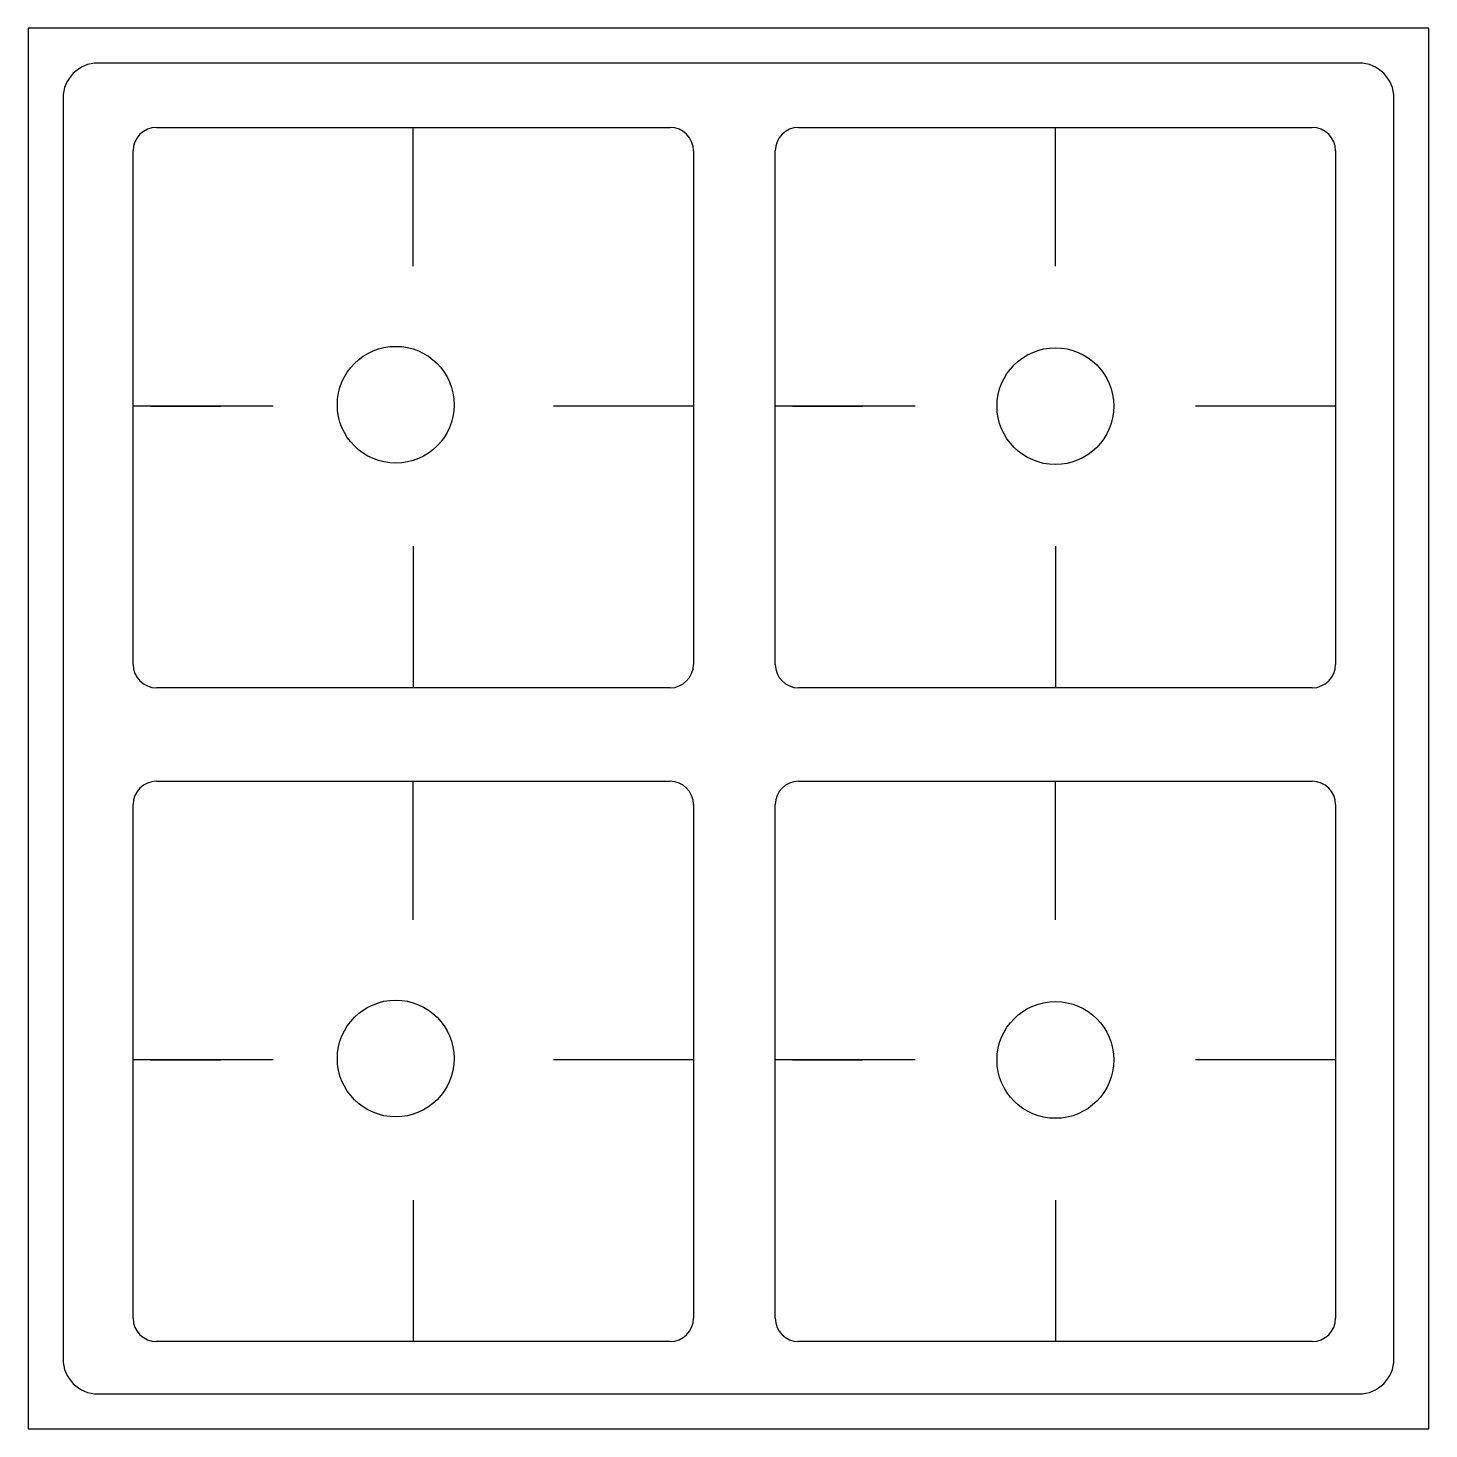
# Model space of a CAD drawing. Extents: x 0 to 60, y 0 to 60.
import ezdxf

# ---------------------------------------------------------------- set-up
doc = ezdxf.new("R2010")
doc.units = 0
doc.header["$LTSCALE"] = 25
doc.header["$MEASUREMENT"] = 0
doc.layers.get('0').update_dxf_attribs({"linetype": 'CONTINUOUS'})

msp = doc.modelspace()

# ---------------------------------------------------------------- linework, layer by layer
at = {"color": 0, "linetype": 'ByBlock'}
for p, q in [((0, 60), (0, 0)), ((60, 60), (0, 60)), ((60, 0), (60, 60)), ((57, 58.5), (3, 58.5)), ((1.5, 57), (1.5, 3)), ((58.5, 3), (58.5, 57)), ((5.5, 55.742), (27.5, 55.742)), ((16.5, 49.805), (16.5, 55.742)), ((33, 55.742), (55, 55.742)), ((44, 49.805), (44, 55.742)), ((4.5, 32.742), (4.5, 54.742)), ((28.5, 54.742), (28.5, 32.742)), ((32, 32.742), (32, 54.742)), ((56, 54.742), (56, 32.742)), ((10.5, 43.805), (4.5, 43.805)), ((5.248, 43.805), (8.248, 43.805)), ((28.5, 43.805), (22.5, 43.805)), ((38, 43.805), (32, 43.805)), ((32.748, 43.805), (35.748, 43.805)), ((56, 43.805), (50, 43.805)), ((16.5, 37.805), (16.5, 31.742)), ((44, 37.805), (44, 31.742)), ((27.5, 31.742), (5.5, 31.742)), ((55, 31.742), (33, 31.742)), ((5.5, 27.742), (27.5, 27.742)), ((16.5, 21.805), (16.5, 27.742)), ((33, 27.742), (55, 27.742)), ((44, 21.805), (44, 27.742)), ((4.5, 4.742), (4.5, 26.742)), ((28.5, 26.742), (28.5, 4.742)), ((32, 4.742), (32, 26.742)), ((56, 26.742), (56, 4.742)), ((10.5, 15.805), (4.5, 15.805)), ((5.248, 15.805), (8.248, 15.805)), ((28.5, 15.805), (22.5, 15.805)), ((38, 15.805), (32, 15.805)), ((32.748, 15.805), (35.748, 15.805)), ((56, 15.805), (50, 15.805)), ((16.5, 9.805), (16.5, 3.742)), ((44, 9.805), (44, 3.742)), ((27.5, 3.742), (5.5, 3.742)), ((55, 3.742), (33, 3.742)), ((3, 1.5), (57, 1.5)), ((0, 0), (60, 0))]:
    msp.add_line(p, q, dxfattribs=at)
for centre in [(15.748, 43.867), (44, 43.805), (15.748, 15.867), (44, 15.805)]:
    msp.add_circle(centre, 2.5, dxfattribs=at)
for centre, radius, start, end in [((3, 57), 1.5, 90, 180), ((57, 57), 1.5, 0, 90), ((5.5, 54.742), 1, 90, 180), ((27.5, 54.742), 1, 0, 90), ((33, 54.742), 1, 90, 180), ((55, 54.742), 1, 0, 90), ((5.5, 32.742), 1, 180, 270), ((27.5, 32.742), 1, 270, 0), ((33, 32.742), 1, 180, 270), ((55, 32.742), 1, 270, 0), ((5.5, 26.742), 1, 90, 180), ((27.5, 26.742), 1, 0, 90), ((33, 26.742), 1, 90, 180), ((55, 26.742), 1, 0, 90), ((5.5, 4.742), 1, 180, 270), ((27.5, 4.742), 1, 270, 0), ((33, 4.742), 1, 180, 270), ((55, 4.742), 1, 270, 0), ((3, 3), 1.5, 180, 270), ((57, 3), 1.5, 270, 0)]:
    msp.add_arc(centre, radius, start, end, dxfattribs=at)

doc.saveas('drawing.dxf')
